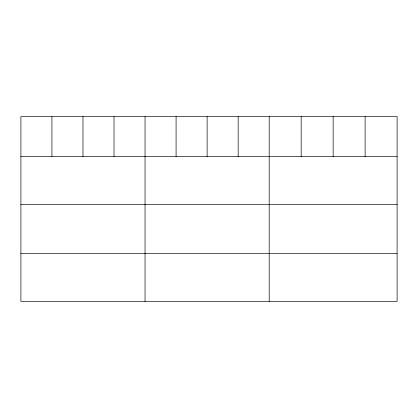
<?xml version="1.0" encoding="UTF-8"?>
<svg xmlns="http://www.w3.org/2000/svg" width="418" height="418" viewBox="0 0 418 418"><rect width="100%" height="100%" fill="white"/><g stroke="black" fill="none" stroke-linecap="round" stroke-linejoin="round"><path stroke-width="0.63" d="M397.1 156.593L397.1 301.378L20.9 301.378L20.9 116.622L397.1 116.622L397.1 156.593L20.9 156.593M20.9 204.371L397.1 204.371M20.9 253.595L397.1 253.595M365.123 116.622L365.123 156.593M333.146 116.622L333.146 156.593M301.169 116.622L301.169 156.593M269.192 116.622L269.192 301.378M238.155 116.622L238.155 156.593M207.119 116.622L207.119 156.593M176.082 116.622L176.082 156.593M145.046 116.622L145.046 301.378M114.009 116.622L114.009 156.593M82.973 116.622L82.973 156.593M51.937 116.622L51.937 156.593"/></g></svg>
